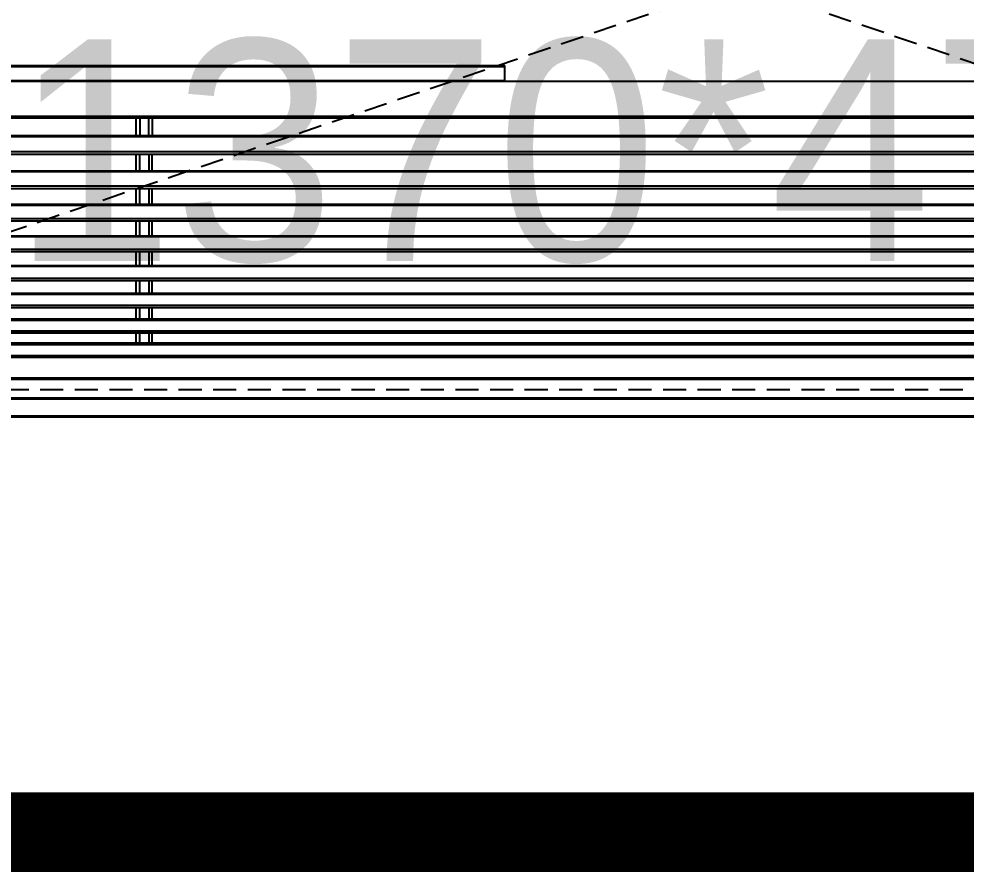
# Model space of a CAD drawing. Header units: inches. Extents: x -55157 to -7160, y -122257 to -52101.
# Drawn here: x -22741 to -22227, y -100203 to -99741 of the extents above; entities that cross this region are included whole.
import ezdxf

# ---------------------------------------------------------------- set-up
doc = ezdxf.new("R2010")
doc.units = ezdxf.units.IN
doc.header["$LTSCALE"] = 50
doc.header["$MEASUREMENT"] = 0
doc.linetypes.add('HID', pattern=[2.5, 1.5, -1])
doc.linetypes.add('HIDDEN', pattern=[0.375, 0.25, -0.125])
doc.layers.add('06-LIGHT', color=4, linetype='Continuous')
doc.layers.add('3.기호.계단선', color=30, linetype='Continuous')
doc.styles.add('코레일둥고', font='Korail_Round_Gothic_Medium.ttf')

# ---------------------------------------------------------------- blocks, each defined once
blk = doc.blocks.new('acrjtlf')
at = {"color": 1, "linetype": 'HIDDEN'}
for p, q in [((1570010.6, 1745562.22), (1571303.38, 1746002.87)), ((1571303.38, 1745562.22), (1570010.6, 1746002.87))]:
    blk.add_line(p, q, dxfattribs=at)
at = {"color": 8}
for p, q in [((1571156.08, 1745729.39), (1570157.9, 1745729.39)), ((1570530.2, 1745729.74), (1570530.2, 1745729.7)), ((1571155.57, 1745710.39), (1570158.41, 1745710.39)), ((1570158.41, 1745709.61), (1571155.57, 1745709.61)), ((1570330.32, 1745699.8), (1570330.32, 1745709.61)), ((1570332.28, 1745709.61), (1570332.28, 1745699.8)), ((1570337.18, 1745699.8), (1570337.18, 1745709.61)), ((1570339.13, 1745709.61), (1570339.13, 1745699.8)), ((1571155.17, 1745699.8), (1570158.81, 1745699.8)), ((1570158.82, 1745699.55), (1571155.16, 1745699.55)), ((1571154.77, 1745691.16), (1570159.21, 1745691.16)), ((1570159.27, 1745690.02), (1571154.71, 1745690.02)), ((1570330.32, 1745680.71), (1570330.32, 1745690.02)), ((1570332.28, 1745680.71), (1570332.28, 1745690.02)), ((1570337.18, 1745690.02), (1570337.18, 1745680.71)), ((1570339.13, 1745680.71), (1570339.13, 1745690.02)), ((1571154.21, 1745680.71), (1570159.77, 1745680.71)), ((1570159.78, 1745680.47), (1571154.2, 1745680.47)), ((1571153.72, 1745672.58), (1570160.26, 1745672.58)), ((1570160.34, 1745671.42), (1571153.64, 1745671.42)), ((1570330.32, 1745662.61), (1570330.32, 1745671.42)), ((1570332.28, 1745662.61), (1570332.28, 1745671.42)), ((1570337.18, 1745671.42), (1570337.18, 1745662.61)), ((1570339.13, 1745662.61), (1570339.13, 1745671.42)), ((1571153.04, 1745662.61), (1570160.94, 1745662.61)), ((1570160.96, 1745662.37), (1571153.02, 1745662.37)), ((1571152.47, 1745654.98), (1570161.51, 1745654.98)), ((1570161.61, 1745653.79), (1571152.37, 1745653.79)), ((1570330.32, 1745645.52), (1570330.32, 1745653.79)), ((1570332.28, 1745645.52), (1570332.28, 1745653.79)), ((1570337.18, 1745653.79), (1570337.18, 1745645.52)), ((1570339.13, 1745645.52), (1570339.13, 1745653.79)), ((1571151.69, 1745645.52), (1570162.29, 1745645.52)), ((1570162.31, 1745645.29), (1571151.67, 1745645.29)), ((1571151.06, 1745638.33), (1570162.93, 1745638.33)), ((1570163.03, 1745637.14), (1571150.95, 1745637.14)), ((1570330.32, 1745629.46), (1570330.32, 1745637.14)), ((1570332.28, 1745629.46), (1570332.28, 1745637.14)), ((1570337.18, 1745637.14), (1570337.18, 1745629.46)), ((1570339.13, 1745629.46), (1570339.13, 1745637.14)), ((1571150.21, 1745629.46), (1570163.77, 1745629.46)), ((1570163.79, 1745629.19), (1571150.19, 1745629.19)), ((1571149.52, 1745622.65), (1570164.46, 1745622.65)), ((1570164.58, 1745621.48), (1571149.4, 1745621.48)), ((1570330.32, 1745614.52), (1570330.32, 1745621.48)), ((1570332.28, 1745614.52), (1570332.28, 1745621.48)), ((1570337.18, 1745621.48), (1570337.18, 1745614.52)), ((1570339.13, 1745614.52), (1570339.13, 1745621.48)), ((1571148.65, 1745614.52), (1570165.33, 1745614.52)), ((1570165.38, 1745614.12), (1571148.61, 1745614.12)), ((1571147.9, 1745607.89), (1570166.08, 1745607.89)), ((1570166.21, 1745606.79), (1571147.77, 1745606.79)), ((1570330.32, 1745600.5), (1570330.32, 1745606.79)), ((1570332.28, 1745600.5), (1570332.28, 1745606.79)), ((1570337.18, 1745606.79), (1570337.18, 1745600.5)), ((1570339.13, 1745600.5), (1570339.13, 1745606.79)), ((1571147.02, 1745600.5), (1570166.96, 1745600.5)), ((1570167.03, 1745599.97), (1571146.95, 1745599.97)), ((1571146.22, 1745594.11), (1570167.76, 1745594.11)), ((1570167.89, 1745593.08), (1571146.09, 1745593.08)), ((1570330.32, 1745587.53), (1570330.32, 1745593.08)), ((1570332.28, 1745587.53), (1570332.28, 1745593.08)), ((1570337.18, 1745593.08), (1570337.18, 1745587.53)), ((1570339.13, 1745587.53), (1570339.13, 1745593.08)), ((1571145.37, 1745587.53), (1570168.61, 1745587.53)), ((1570168.72, 1745586.75), (1571145.27, 1745586.75)), ((1571144.45, 1745580.72), (1570169.53, 1745580.72)), ((1570169.65, 1745579.86), (1571144.33, 1745579.86)), ((1571142.7, 1745568.52), (1570171.28, 1745568.52)), ((1570171.34, 1745568.11), (1571142.64, 1745568.11)), ((1571141.05, 1745557.71), (1570172.93, 1745557.71)), ((1570172.99, 1745557.34), (1571140.99, 1745557.34)), ((1571139.48, 1745547.94), (1570174.5, 1745547.94)), ((1570174.5, 1745547.55), (1571139.48, 1745547.55))]:
    blk.add_line(p, q, dxfattribs=at)
at = {"color": 1, "linetype": 'HIDDEN'}
blk.add_lwpolyline([(1571303.38, 1746002.87), (1571303.38, 1745562.22), (1570010.6, 1745562.22), (1570010.6, 1746002.87)], close=True, dxfattribs=at)
at = {"color": 8}
for points, knots in [([(1569972.37, 1745737.46), (1569977.18, 1745737.46), (1569982.02, 1745737.46), (1569991.69, 1745737.46), (1569996.54, 1745737.46), (1570011.09, 1745737.46), (1570020.82, 1745737.46), (1570050.06, 1745737.46), (1570069.62, 1745737.46), (1570108.75, 1745737.46), (1570128.32, 1745737.46), (1570167.47, 1745737.46), (1570187.04, 1745737.46), (1570284.89, 1745737.46), (1570363.18, 1745737.46), (1570530.2, 1745737.46)], [0, 0, 0, 0, 0.03125, 0.03125, 0.0625, 0.0625, 0.125, 0.125, 0.25, 0.25, 0.375, 0.375, 0.5, 0.5, 1, 1, 1, 1]), ([(1570530.2, 1745737.32), (1570363.19, 1745737.32), (1570284.92, 1745737.32), (1570187.08, 1745737.32), (1570167.51, 1745737.32), (1570128.37, 1745737.32), (1570108.8, 1745737.32), (1570069.68, 1745737.32), (1570050.13, 1745737.32), (1570020.89, 1745737.32), (1570011.15, 1745737.32), (1569996.59, 1745737.32), (1569991.73, 1745737.32), (1569982.06, 1745737.32), (1569977.21, 1745737.32), (1569972.42, 1745737.32)], [0, 0, 0, 0, 0.5, 0.5, 0.625, 0.625, 0.75, 0.75, 0.875, 0.875, 0.9375, 0.9375, 0.96875, 0.96875, 1, 1, 1, 1]), ([(1570156.6, 1745737.52), (1570173.29, 1745737.52), (1570189.98, 1745737.52), (1570284.93, 1745737.52), (1570363.2, 1745737.52), (1570530.2, 1745737.52)], [0, 0, 0, 0, 0.175746, 0.175746, 1, 1, 1, 1]), ([(1570157.58, 1745737.92), (1570161.4, 1745737.92), (1570165.23, 1745737.92), (1570176.71, 1745737.92), (1570184.36, 1745737.92), (1570199.67, 1745737.92), (1570207.33, 1745737.92), (1570230.29, 1745737.92), (1570245.6, 1745737.92), (1570268.56, 1745737.92), (1570276.21, 1745737.92), (1570291.52, 1745737.92), (1570299.17, 1745737.92), (1570322.13, 1745737.92), (1570337.44, 1745737.92), (1570360.4, 1745737.92), (1570368.06, 1745737.92), (1570383.37, 1745737.92), (1570391.02, 1745737.92), (1570412.94, 1745737.92), (1570515.93, 1745737.92), (1570530.2, 1745737.92)], [0, 0, 0, 0, 0.040442, 0.040442, 0.121325, 0.121325, 0.202208, 0.202208, 0.363975, 0.363975, 0.444859, 0.444859, 0.525742, 0.525742, 0.687509, 0.687509, 0.768392, 0.768392, 0.849276, 0.849276, 1, 1, 1, 1]), ([(1569972.52, 1745729.93), (1569977.32, 1745729.93), (1569982.16, 1745729.93), (1569991.84, 1745729.93), (1569996.69, 1745729.93), (1570011.26, 1745729.93), (1570020.99, 1745729.93), (1570050.24, 1745729.93), (1570069.79, 1745729.93), (1570108.88, 1745729.93), (1570128.44, 1745729.93), (1570167.57, 1745729.93), (1570187.14, 1745729.93), (1570284.95, 1745729.93), (1570363.21, 1745729.93), (1570530.2, 1745729.93)], [0, 0, 0, 0, 0.03125, 0.03125, 0.0625, 0.0625, 0.125, 0.125, 0.25, 0.25, 0.375, 0.375, 0.5, 0.5, 1, 1, 1, 1]), ([(1570530.2, 1745729.74), (1570363.21, 1745729.74), (1570284.96, 1745729.74), (1570187.15, 1745729.74), (1570167.59, 1745729.74), (1570128.47, 1745729.74), (1570108.9, 1745729.74), (1570069.8, 1745729.74), (1570050.25, 1745729.74), (1570021.02, 1745729.74), (1570011.29, 1745729.74), (1569996.72, 1745729.74), (1569991.87, 1745729.74), (1569982.19, 1745729.74), (1569977.35, 1745729.74), (1569972.56, 1745729.74)], [0, 0, 0, 0, 0.5, 0.5, 0.625, 0.625, 0.75, 0.75, 0.875, 0.875, 0.9375, 0.9375, 0.96875, 0.96875, 1, 1, 1, 1]), ([(1569974.27, 1745729.7), (1569979.06, 1745729.7), (1569983.89, 1745729.7), (1569993.53, 1745729.7), (1569998.36, 1745729.7), (1570012.87, 1745729.7), (1570022.56, 1745729.7), (1570051.7, 1745729.7), (1570071.18, 1745729.7), (1570110.11, 1745729.7), (1570129.59, 1745729.7), (1570168.55, 1745729.7), (1570188.03, 1745729.7), (1570285.43, 1745729.7), (1570363.35, 1745729.7), (1570530, 1745729.7)], [0, 0, 0, 0, 0.03125, 0.03125, 0.0625, 0.0625, 0.125, 0.125, 0.25, 0.25, 0.375, 0.375, 0.5, 0.5, 1, 1, 1, 1])]:
    blk.add_open_spline(points, degree=3, knots=knots, dxfattribs=at)
for points in [[(1570530.2, 1745737.23), (1570530.2, 1745737.41), (1570530.2, 1745737.66), (1570530.2, 1745737.92)], [(1570530.2, 1745737.32), (1570530.2, 1745737.42), (1570530.2, 1745737.52), (1570530.2, 1745737.52)], [(1570530.2, 1745737.52), (1570530.2, 1745737.52), (1570530.2, 1745737.49), (1570530.2, 1745737.46)], [(1570530.2, 1745729.93), (1570530.2, 1745732.4), (1570530.2, 1745734.86), (1570530.2, 1745737.32)], [(1570530.2, 1745729.7), (1570530.13, 1745729.7), (1570530.07, 1745729.7), (1570530, 1745729.7)], [(1570530.2, 1745729.74), (1570530.2, 1745729.74), (1570530.2, 1745729.83), (1570530.2, 1745729.93)]]:
    blk.add_open_spline(points, degree=3, dxfattribs=at)
at = {"layer": '3.기호.계단선', "style": '코레일둥고'}
blk.add_text('1370*470', height=120, dxfattribs=at).set_placement((1570263.48, 1745632.09))

msp = doc.modelspace()

# ---------------------------------------------------------------- linework, layer by layer
at = {"layer": '06-LIGHT', "color": 10, "linetype": 'HID', "const_width": 43.2}
msp.add_lwpolyline([(-25134.967, -100181.45), (-19715.967, -100181.45)], dxfattribs=at)

# ---------------------------------------------------------------- block references
at = {"color": 0}
msp.add_blockref('acrjtlf', (-1593007.457, -1845503.995), dxfattribs=at)

doc.saveas('drawing.dxf')
